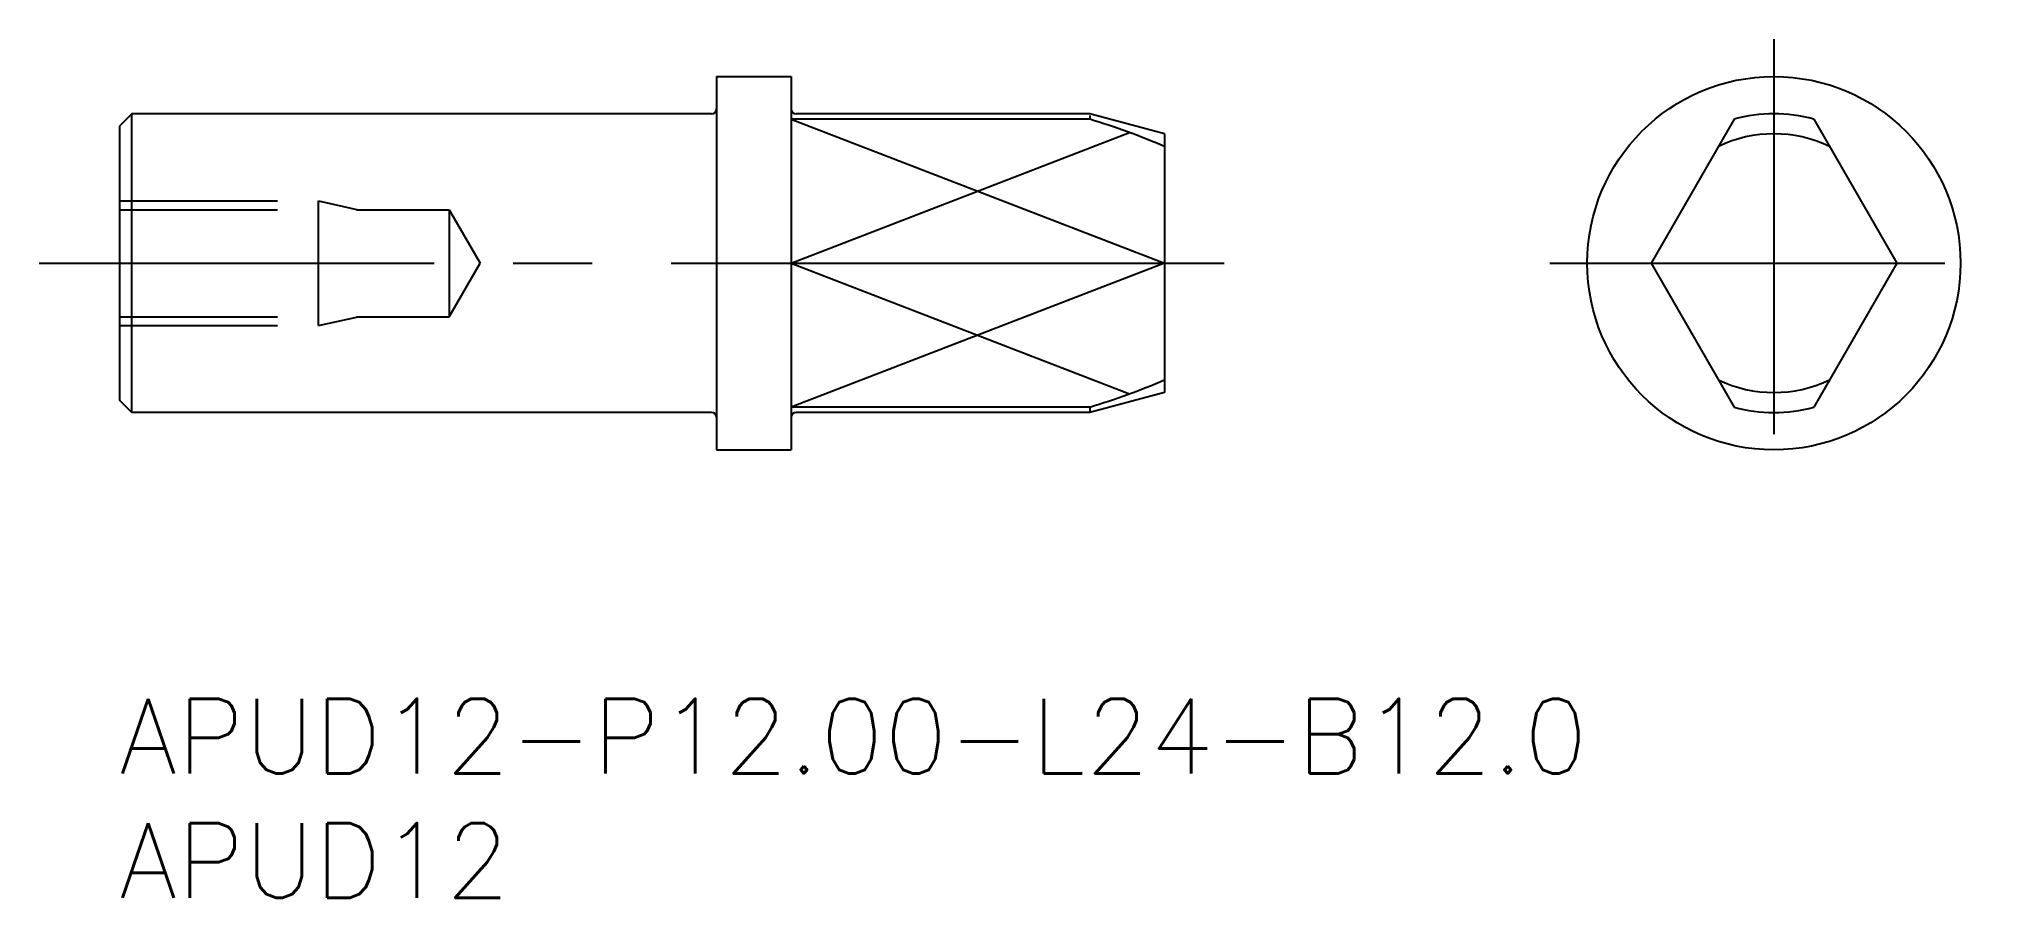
# Model space of a CAD drawing. Extents: x -3.2 to 75.5, y -8 to 26.5.
import ezdxf

# ---------------------------------------------------------------- set-up
doc = ezdxf.new("R2010")
doc.units = 0
doc.header["$LTSCALE"] = 0.5
doc.linetypes.add('CENTER', pattern=[50.8, 31.75, -6.35, 6.35, -6.35])
doc.linetypes.add('DASHED', pattern=[19.05, 12.7, -6.35])
for name, color, linetype in [('MSM_CENTER', 1, 'CENTER'), ('MSM_CONTINUOUS', 7, 'CONTINUOUS'), ('MSM_DASHED', 4, 'DASHED'), ('MSM_NARROW', 5, 'CONTINUOUS'), ('MSM_PART_NUMBER', 7, 'CONTINUOUS')]:
    doc.layers.add(name, color=color, linetype=linetype)
doc.styles.get("Standard").update_dxf_attribs({"font": 'txt.shx', "height": 2, "bigfont": 'bigfont.shx'})

# ---------------------------------------------------------------- blocks, each defined once
blk = doc.blocks.new('*U3')
at = {"layer": 'MSM_PART_NUMBER'}
blk.add_text('APUD12-P12.00-L24-B12.0', height=3, dxfattribs=at).set_placement((0, -3))
blk = doc.blocks.new('*U4')
at = {"layer": 'MSM_PART_NUMBER'}
blk.add_text('APUD12', height=3, dxfattribs=at).set_placement((0, -8))

msp = doc.modelspace()

# ---------------------------------------------------------------- linework, layer by layer
at = {"layer": 'MSM_CENTER'}
for p, q in [((66.5, 26.5), (66.5, 8.5)), ((-3.225, 17.5), (46.225, 17.5)), ((57.5, 17.5), (75.5, 17.5))]:
    msp.add_line(p, q, dxfattribs=at)
at = {"layer": 'MSM_CONTINUOUS'}
for p, q in [((24, 25), (27, 25)), ((24, 25), (24, 10)), ((27, 25), (27, 10)), ((0.5, 23.5), (0, 23)), ((0, 23), (0, 12)), ((23.8, 23.5), (0.5, 23.5)), ((0.5, 11.5), (0.5, 23.5)), ((39, 23.283), (27, 23.283)), ((39, 23.5), (27.2, 23.5)), ((42, 22.696), (39, 23.5)), ((64.9, 23.283), (61.561, 17.5)), ((68.1, 23.283), (71.439, 17.5)), ((42, 22.696), (42, 12.304)), ((27, 17.5), (42, 17.5)), ((61.561, 17.5), (64.9, 11.717)), ((71.439, 17.5), (68.1, 11.717)), ((0.5, 11.5), (0, 12)), ((42, 12.304), (39, 11.5)), ((23.8, 11.5), (0.5, 11.5)), ((39, 11.717), (27, 11.717)), ((39, 11.5), (27.2, 11.5)), ((24, 10), (27, 10))]:
    msp.add_line(p, q, dxfattribs=at)
msp.add_circle((66.5, 17.5), 7.5, dxfattribs=at)
for centre, radius, start, end in [((23.8, 23.7), 0.2, 270, 0), ((27.2, 23.7), 0.2, 180, 270), ((30.053, -6.048), 30.665, 67.07018, 73.03602), ((66.5, 17.5), 6, 74.53399, 105.46601), ((66.5, 17.5), 5.196, 64.60262, 115.39738), ((30.053, 41.048), 30.665, 286.96398, 292.92982), ((66.5, 17.5), 5.196, 244.60262, 295.39738), ((23.8, 11.3), 0.2, 0, 90), ((27.2, 11.3), 0.2, 90, 180), ((66.5, 17.5), 6, 254.53399, 285.46601)]:
    msp.add_arc(centre, radius, start, end, dxfattribs=at)
at = {"layer": 'MSM_DASHED'}
for p, q in [((0, 20), (8, 20)), ((8, 15), (8, 20)), ((8, 20), (9.6, 19.65)), ((0, 19.65), (13.259, 19.65)), ((13.259, 19.65), (14.5, 17.5)), ((13.259, 19.65), (13.259, 15.35)), ((13.259, 15.35), (14.5, 17.5)), ((0, 15.35), (13.259, 15.35)), ((0, 15), (8, 15)), ((8, 15), (9.6, 15.35))]:
    msp.add_line(p, q, dxfattribs=at)
at = {"layer": 'MSM_NARROW'}
for p, q in [((27, 23.283), (42, 17.5)), ((39, 23.44), (39, 23.28)), ((27, 17.5), (40.604, 22.745)), ((42, 17.5), (27, 11.717)), ((27, 17.5), (40.604, 12.255)), ((39, 11.72), (39, 11.56))]:
    msp.add_line(p, q, dxfattribs=at)

# ---------------------------------------------------------------- block references
at = {"layer": 'MSM_CONTINUOUS'}
for name in ['*U3', '*U4']:
    msp.add_blockref(name, (0, 0), dxfattribs=at)

doc.saveas('drawing.dxf')
